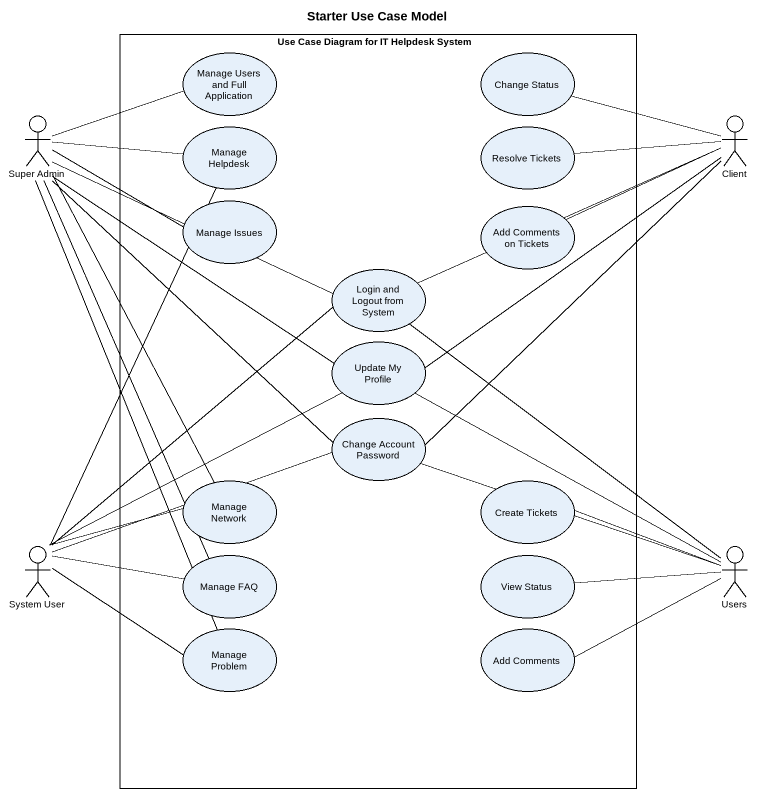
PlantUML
@startuml
title Starter Use Case Model
rectangle "Use Case Diagram for IT Helpdesk System" as Use_Case_Diagram_for_IT {
  usecase "Manage Users and Full Application" as Manage_Users_and_Full
  usecase "Change Status" as Change_Status
  usecase "Manage Helpdesk" as Manage_Helpdesk
  usecase "Resolve Tickets" as Resolve_Tickets
  usecase "Manage Issues" as Manage_Issues
  usecase "Add Comments on Tickets" as Add_Comments_on_Tickets
  usecase "Login and Logout from System" as Login_and_Logout_from_System
  usecase "Update My Profile" as Update_My_Profile
  usecase "Change Account Password" as Change_Account_Password
  usecase "Manage Network" as Manage_Network
  usecase "Create Tickets" as Create_Tickets
  usecase "Manage FAQ" as Manage_FAQ
  usecase "View Status" as View_Status
  usecase "Manage Problem" as Manage_Problem
  usecase "Add Comments" as Add_Comments
}
actor "Super Admin" as Super_Admin
actor Client
actor "System User" as System_User
actor Users
Super_Admin -right- Manage_Users_and_Full
Super_Admin -right- Manage_Helpdesk
Super_Admin -right- Manage_Issues
Super_Admin -right- Login_and_Logout_from_System
Super_Admin -- Update_My_Profile
Super_Admin -- Change_Account_Password
Super_Admin -- Manage_Network
Super_Admin -- Manage_FAQ
Super_Admin -- Manage_Problem
Client -left- Change_Status
Client -left- Resolve_Tickets
Client -left- Add_Comments_on_Tickets
Client -left- Login_and_Logout_from_System
Client -- Update_My_Profile
Client -- Change_Account_Password
System_User -up- Manage_Helpdesk
System_User -up- Login_and_Logout_from_System
System_User -up- Update_My_Profile
System_User -right- Change_Account_Password
System_User -right- Manage_Network
System_User -right- Manage_FAQ
System_User -right- Manage_Problem
Users -up- Login_and_Logout_from_System
Users -left- Update_My_Profile
Users -left- Change_Account_Password
Users -left- Create_Tickets
Users -left- View_Status
Users -left- Add_Comments
@enduml
